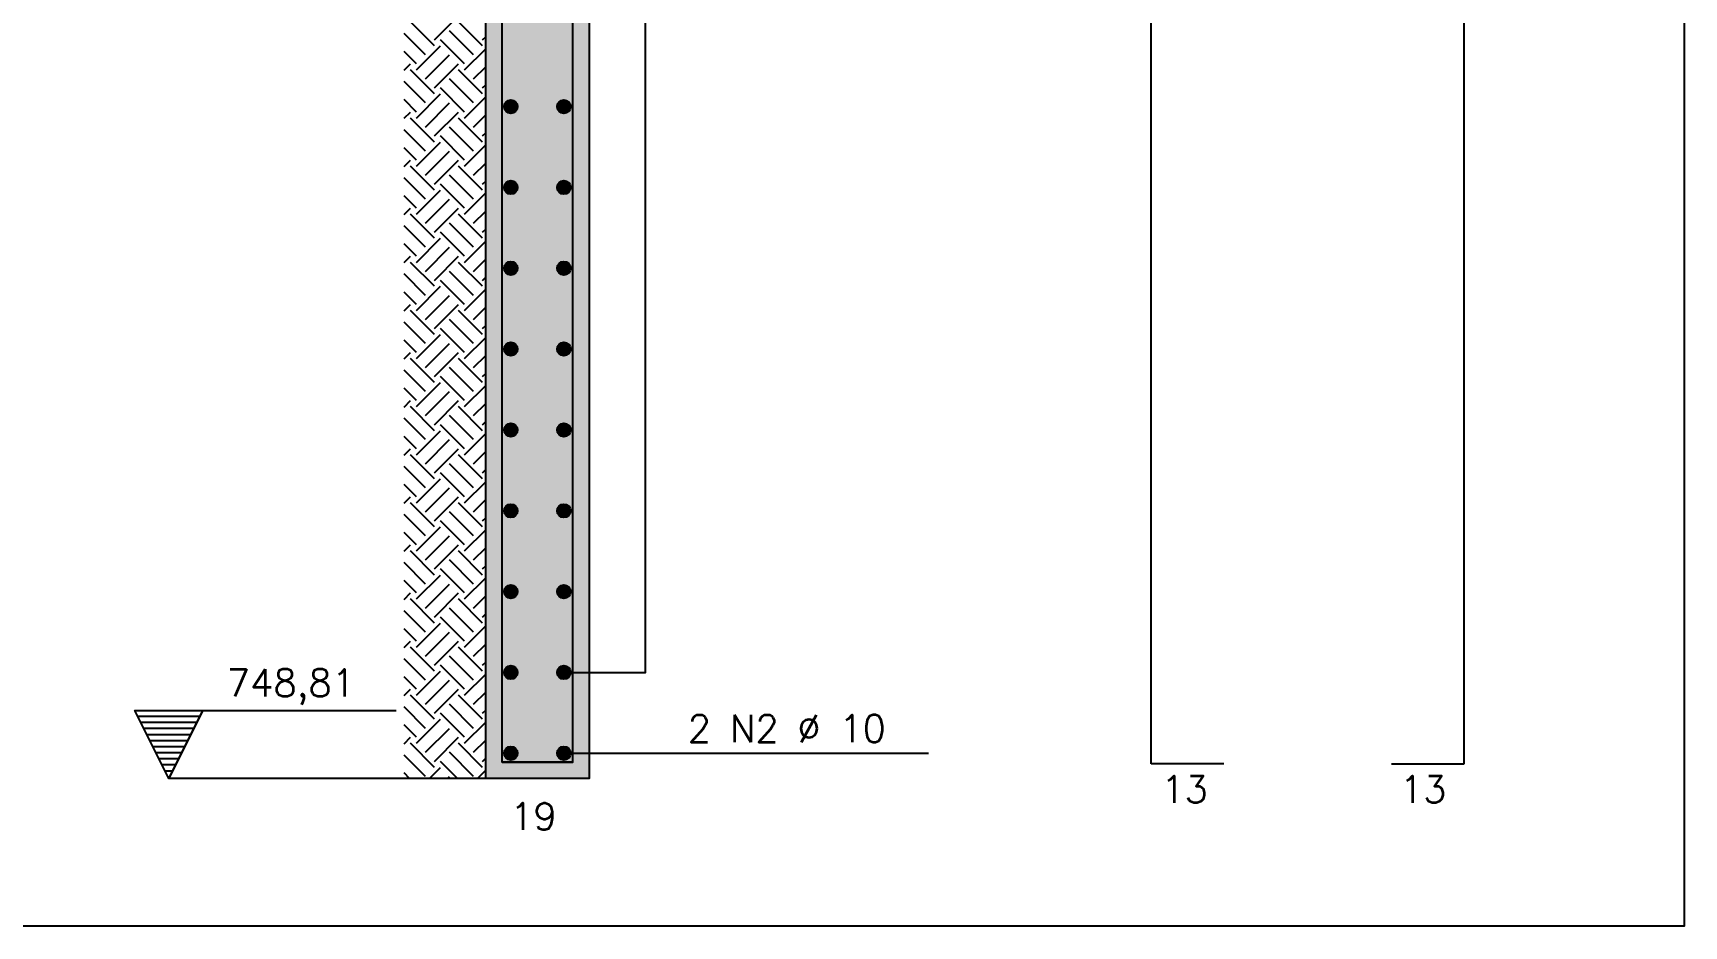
# Model space of a CAD drawing. Extents: x -1.9 to 86, y -1.2 to 61.3.
# Drawn here: x 17.12 to 29.26, y 31.25 to 37.82 of the extents above; entities that cross this region are included whole.
import ezdxf

# ---------------------------------------------------------------- set-up
doc = ezdxf.new("R2010")
doc.units = 0
doc.header["$MEASUREMENT"] = 0
doc.linetypes.add('ESTILO_TQS_0001', pattern=[0.45, 0.3, -0.15])
for name, color, linetype in [('PENA_01', 1, 'CONTINUOUS'), ('PENA_03', 3, 'CONTINUOUS'), ('PENA_04', 4, 'CONTINUOUS'), ('PENA_05', 5, 'CONTINUOUS'), ('PENA_10', 253, 'CONTINUOUS')]:
    doc.layers.add(name, color=color, linetype=linetype)
doc.styles.get("Standard").update_dxf_attribs({"font": 'ROMANS.SHX'})

msp = doc.modelspace()

# ---------------------------------------------------------------- linework, layer by layer
at = {"layer": 'PENA_01', "linetype": 'ESTILO_TQS_0001'}
for p, q in [((20.075, 37.721), (19.898, 37.898)), ((20.075, 37.766), (20.251, 37.942)), ((20.428, 37.721), (20.251, 37.898)), ((20.008, 37.655), (19.851, 37.812)), ((19.851, 37.807), (19.851, 37.807)), ((20.296, 37.589), (20.119, 37.766)), ((20.362, 37.655), (20.185, 37.832)), ((20.428, 37.766), (20.451, 37.789)), ((20.451, 37.787), (20.451, 37.787)), ((19.942, 37.589), (19.851, 37.68)), ((19.851, 37.675), (19.851, 37.675)), ((19.942, 37.545), (20.119, 37.721)), ((20.008, 37.478), (20.185, 37.655)), ((20.296, 37.545), (20.451, 37.7)), ((20.451, 37.699), (20.451, 37.699)), ((19.851, 37.542), (19.898, 37.589)), ((20.075, 37.368), (19.898, 37.545)), ((20.075, 37.412), (20.251, 37.589)), ((20.428, 37.368), (20.251, 37.545)), ((20.362, 37.478), (20.451, 37.568)), ((20.451, 37.566), (20.451, 37.566)), ((20.008, 37.302), (19.851, 37.459)), ((19.851, 37.454), (19.851, 37.454)), ((20.296, 37.235), (20.119, 37.412)), ((20.362, 37.302), (20.185, 37.478)), ((20.428, 37.412), (20.451, 37.435)), ((20.451, 37.433), (20.451, 37.433)), ((19.942, 37.235), (19.851, 37.326)), ((19.851, 37.321), (19.851, 37.321)), ((19.942, 37.191), (20.119, 37.368)), ((20.008, 37.125), (20.185, 37.302)), ((20.296, 37.191), (20.451, 37.347)), ((20.451, 37.345), (20.451, 37.345)), ((19.851, 37.189), (19.898, 37.235)), ((20.075, 37.014), (19.898, 37.191)), ((20.075, 37.059), (20.251, 37.235)), ((20.428, 37.014), (20.251, 37.191)), ((20.362, 37.125), (20.451, 37.214)), ((20.451, 37.212), (20.451, 37.212)), ((20.008, 36.948), (19.851, 37.105)), ((19.851, 37.1), (19.851, 37.1)), ((19.942, 36.838), (20.119, 37.014)), ((20.296, 36.882), (20.119, 37.059)), ((20.362, 36.948), (20.185, 37.125)), ((20.428, 37.059), (20.451, 37.081)), ((20.451, 37.08), (20.451, 37.08)), ((19.942, 36.882), (19.851, 36.973)), ((19.851, 36.968), (19.851, 36.968)), ((20.008, 36.771), (20.185, 36.948)), ((20.296, 36.838), (20.451, 36.993)), ((20.451, 36.991), (20.451, 36.991)), ((19.851, 36.835), (19.898, 36.882)), ((20.075, 36.661), (19.898, 36.838)), ((20.075, 36.705), (20.251, 36.882)), ((20.362, 36.595), (20.185, 36.771)), ((20.428, 36.661), (20.251, 36.838)), ((20.362, 36.771), (20.451, 36.86)), ((20.451, 36.859), (20.451, 36.859)), ((20.008, 36.595), (19.851, 36.752)), ((19.851, 36.747), (19.851, 36.747)), ((19.942, 36.484), (20.119, 36.661)), ((20.296, 36.528), (20.119, 36.705)), ((20.428, 36.705), (20.451, 36.728)), ((20.451, 36.726), (20.451, 36.726)), ((19.942, 36.528), (19.851, 36.619)), ((19.851, 36.614), (19.851, 36.614)), ((19.851, 36.481), (19.898, 36.528)), ((20.008, 36.418), (20.185, 36.595)), ((20.075, 36.351), (20.251, 36.528)), ((20.296, 36.484), (20.451, 36.64)), ((20.451, 36.638), (20.451, 36.638)), ((20.075, 36.307), (19.898, 36.484)), ((20.362, 36.241), (20.185, 36.418)), ((20.428, 36.307), (20.251, 36.484)), ((20.362, 36.418), (20.451, 36.507)), ((20.451, 36.505), (20.451, 36.505)), ((20.008, 36.241), (19.851, 36.398)), ((19.851, 36.393), (19.851, 36.393)), ((19.942, 36.13), (20.119, 36.307)), ((20.296, 36.175), (20.119, 36.351)), ((20.296, 36.13), (20.451, 36.286)), ((20.428, 36.351), (20.451, 36.374)), ((20.451, 36.373), (20.451, 36.373)), ((20.451, 36.284), (20.451, 36.284)), ((19.942, 36.175), (19.851, 36.266)), ((19.851, 36.26), (19.851, 36.26)), ((19.851, 36.128), (19.898, 36.175)), ((20.008, 36.064), (20.185, 36.241)), ((20.075, 35.998), (20.251, 36.175)), ((20.008, 35.887), (19.851, 36.045)), ((20.075, 35.954), (19.898, 36.13)), ((20.362, 35.887), (20.185, 36.064)), ((20.428, 35.954), (20.251, 36.13)), ((20.362, 36.064), (20.451, 36.153)), ((20.451, 36.152), (20.451, 36.152)), ((19.851, 36.04), (19.851, 36.04)), ((19.942, 35.777), (20.119, 35.954)), ((20.296, 35.821), (20.119, 35.998)), ((20.296, 35.777), (20.451, 35.932)), ((20.428, 35.998), (20.451, 36.021)), ((20.451, 36.019), (20.451, 36.019)), ((20.451, 35.931), (20.451, 35.931)), ((19.942, 35.821), (19.851, 35.912)), ((19.851, 35.907), (19.851, 35.907)), ((19.851, 35.774), (19.898, 35.821)), ((20.008, 35.711), (20.185, 35.887)), ((20.075, 35.644), (20.251, 35.821)), ((20.362, 35.711), (20.451, 35.8)), ((20.451, 35.798), (20.451, 35.798)), ((20.008, 35.534), (19.851, 35.691)), ((19.851, 35.686), (19.851, 35.686)), ((20.075, 35.6), (19.898, 35.777)), ((20.362, 35.534), (20.185, 35.711)), ((20.428, 35.6), (20.251, 35.777)), ((19.942, 35.468), (19.851, 35.558)), ((19.942, 35.423), (20.119, 35.6)), ((20.296, 35.468), (20.119, 35.644)), ((20.296, 35.423), (20.451, 35.579)), ((20.428, 35.644), (20.451, 35.667)), ((20.451, 35.666), (20.451, 35.666)), ((20.451, 35.577), (20.451, 35.577)), ((19.851, 35.553), (19.851, 35.553)), ((19.851, 35.421), (19.898, 35.468)), ((20.008, 35.357), (20.185, 35.534)), ((20.075, 35.291), (20.251, 35.468)), ((20.362, 35.357), (20.451, 35.446)), ((20.451, 35.445), (20.451, 35.445)), ((20.008, 35.18), (19.851, 35.338)), ((19.851, 35.332), (19.851, 35.332)), ((20.075, 35.247), (19.898, 35.423)), ((20.362, 35.18), (20.185, 35.357)), ((20.428, 35.247), (20.251, 35.423)), ((20.428, 35.291), (20.451, 35.314)), ((19.942, 35.114), (19.851, 35.205)), ((19.851, 35.2), (19.851, 35.2)), ((19.942, 35.07), (20.119, 35.247)), ((20.296, 35.114), (20.119, 35.291)), ((20.296, 35.07), (20.451, 35.225)), ((20.451, 35.312), (20.451, 35.312)), ((20.451, 35.224), (20.451, 35.224)), ((19.851, 35.067), (19.898, 35.114)), ((20.075, 34.893), (19.898, 35.07)), ((20.008, 35.004), (20.185, 35.18)), ((20.075, 34.937), (20.251, 35.114)), ((20.428, 34.893), (20.251, 35.07)), ((20.362, 35.004), (20.451, 35.093)), ((20.451, 35.091), (20.451, 35.091)), ((20.008, 34.827), (19.851, 34.984)), ((19.851, 34.979), (19.851, 34.979)), ((20.362, 34.827), (20.185, 35.004)), ((20.428, 34.937), (20.451, 34.96)), ((20.451, 34.958), (20.451, 34.958)), ((19.942, 34.76), (19.851, 34.851)), ((19.851, 34.846), (19.851, 34.846)), ((19.942, 34.716), (20.119, 34.893)), ((20.296, 34.76), (20.119, 34.937)), ((20.296, 34.716), (20.451, 34.872)), ((20.451, 34.87), (20.451, 34.87)), ((19.851, 34.714), (19.898, 34.76)), ((20.075, 34.539), (19.898, 34.716)), ((20.008, 34.65), (20.185, 34.827)), ((20.075, 34.584), (20.251, 34.76)), ((20.428, 34.539), (20.251, 34.716)), ((20.362, 34.65), (20.451, 34.739)), ((20.451, 34.738), (20.451, 34.738)), ((20.008, 34.473), (19.851, 34.63)), ((19.851, 34.625), (19.851, 34.625)), ((20.362, 34.473), (20.185, 34.65)), ((20.428, 34.584), (20.451, 34.607)), ((20.451, 34.605), (20.451, 34.605)), ((19.942, 34.407), (19.851, 34.498)), ((19.851, 34.493), (19.851, 34.493)), ((19.942, 34.363), (20.119, 34.539)), ((20.008, 34.296), (20.185, 34.473)), ((20.296, 34.407), (20.119, 34.584)), ((20.296, 34.363), (20.451, 34.518)), ((20.451, 34.517), (20.451, 34.517)), ((19.851, 34.36), (19.898, 34.407)), ((20.075, 34.186), (19.898, 34.363)), ((20.075, 34.23), (20.251, 34.407)), ((20.428, 34.186), (20.251, 34.363)), ((20.362, 34.296), (20.451, 34.386)), ((20.451, 34.384), (20.451, 34.384)), ((20.008, 34.12), (19.851, 34.277)), ((19.851, 34.272), (19.851, 34.272)), ((20.296, 34.053), (20.119, 34.23)), ((20.362, 34.12), (20.185, 34.296)), ((20.428, 34.23), (20.451, 34.253)), ((20.451, 34.251), (20.451, 34.251)), ((19.942, 34.053), (19.851, 34.144)), ((19.851, 34.139), (19.851, 34.139)), ((19.942, 34.009), (20.119, 34.186)), ((20.008, 33.943), (20.185, 34.12)), ((20.296, 34.009), (20.451, 34.165)), ((20.451, 34.163), (20.451, 34.163)), ((19.851, 34.007), (19.898, 34.053)), ((20.075, 33.832), (19.898, 34.009)), ((20.075, 33.877), (20.251, 34.053)), ((20.428, 33.832), (20.251, 34.009)), ((20.362, 33.943), (20.451, 34.032)), ((20.451, 34.03), (20.451, 34.03)), ((20.008, 33.766), (19.851, 33.923)), ((19.851, 33.918), (19.851, 33.918)), ((20.296, 33.7), (20.119, 33.877)), ((20.362, 33.766), (20.185, 33.943)), ((20.428, 33.877), (20.451, 33.899)), ((20.451, 33.898), (20.451, 33.898)), ((19.942, 33.7), (19.851, 33.791)), ((19.851, 33.786), (19.851, 33.786)), ((19.942, 33.656), (20.119, 33.832)), ((20.008, 33.589), (20.185, 33.766)), ((20.296, 33.656), (20.451, 33.811)), ((20.451, 33.809), (20.451, 33.809)), ((19.851, 33.653), (19.898, 33.7)), ((20.075, 33.479), (19.898, 33.656)), ((20.075, 33.523), (20.251, 33.7)), ((20.428, 33.479), (20.251, 33.656)), ((20.362, 33.589), (20.451, 33.679)), ((20.451, 33.677), (20.451, 33.677)), ((20.008, 33.413), (19.851, 33.57)), ((19.851, 33.565), (19.851, 33.565)), ((20.296, 33.346), (20.119, 33.523)), ((20.362, 33.413), (20.185, 33.589)), ((20.428, 33.523), (20.451, 33.546)), ((20.451, 33.544), (20.451, 33.544)), ((19.942, 33.346), (19.851, 33.437)), ((19.851, 33.432), (19.851, 33.432)), ((19.942, 33.302), (20.119, 33.479)), ((20.008, 33.236), (20.185, 33.413)), ((20.296, 33.302), (20.451, 33.458)), ((20.451, 33.456), (20.451, 33.456)), ((19.851, 33.299), (19.898, 33.346)), ((20.075, 33.125), (19.898, 33.302)), ((20.075, 33.169), (20.251, 33.346)), ((20.428, 33.125), (20.251, 33.302)), ((20.362, 33.236), (20.451, 33.325)), ((20.451, 33.323), (20.451, 33.323)), ((20.008, 33.059), (19.851, 33.216)), ((19.851, 33.211), (19.851, 33.211)), ((20.296, 32.993), (20.119, 33.169)), ((20.362, 33.059), (20.185, 33.236)), ((20.428, 33.169), (20.451, 33.192)), ((20.451, 33.191), (20.451, 33.191)), ((19.942, 32.993), (19.851, 33.084)), ((19.851, 33.079), (19.851, 33.079)), ((19.942, 32.948), (20.119, 33.125)), ((20.008, 32.882), (20.185, 33.059)), ((20.296, 32.948), (20.451, 33.104)), ((20.451, 33.102), (20.451, 33.102)), ((19.851, 32.946), (19.898, 32.993)), ((20.075, 32.772), (19.898, 32.948)), ((20.075, 32.816), (20.251, 32.993)), ((20.428, 32.772), (20.251, 32.948)), ((20.362, 32.882), (20.451, 32.971)), ((20.451, 32.97), (20.451, 32.97)), ((20.008, 32.705), (19.851, 32.863)), ((19.851, 32.858), (19.851, 32.858)), ((19.942, 32.595), (20.119, 32.772)), ((20.296, 32.639), (20.119, 32.816)), ((20.362, 32.705), (20.185, 32.882)), ((20.428, 32.816), (20.451, 32.839)), ((20.451, 32.837), (20.451, 32.837)), ((19.942, 32.639), (19.851, 32.73)), ((19.851, 32.725), (19.851, 32.725)), ((20.008, 32.529), (20.185, 32.705)), ((20.296, 32.595), (20.451, 32.75)), ((20.451, 32.749), (20.451, 32.749)), ((19.851, 32.592), (19.898, 32.639)), ((20.075, 32.418), (19.898, 32.595)), ((20.075, 32.462), (20.251, 32.639)), ((20.362, 32.352), (20.185, 32.529)), ((20.428, 32.418), (20.251, 32.595)), ((20.362, 32.529), (20.451, 32.618)), ((20.451, 32.616), (20.451, 32.616)), ((20.008, 32.352), (19.851, 32.509)), ((19.851, 32.504), (19.851, 32.504)), ((20.037, 32.337), (20.119, 32.418)), ((20.244, 32.337), (20.119, 32.462)), ((20.428, 32.462), (20.451, 32.485)), ((20.451, 32.484), (20.451, 32.484)), ((19.891, 32.337), (19.851, 32.377)), ((19.851, 32.371), (19.851, 32.371)), ((19.949, 32.337), (19.949, 32.337)), ((20.023, 32.337), (20.023, 32.337)), ((20.156, 32.337), (20.156, 32.337)), ((20.17, 32.337), (20.185, 32.352)), ((20.303, 32.337), (20.303, 32.337)), ((20.377, 32.337), (20.377, 32.337)), ((20.391, 32.337), (20.451, 32.397)), ((20.451, 32.395), (20.451, 32.395))]:
    msp.add_line(p, q, dxfattribs=at)
at = {"layer": 'PENA_03', "linetype": 'Continuous'}
for p, q in [((17.872, 32.837), (19.792, 32.837)), ((18.122, 32.337), (17.872, 32.837)), ((18.349, 32.792), (17.894, 32.792)), ((18.122, 32.337), (18.372, 32.837)), ((18.327, 32.748), (17.916, 32.748)), ((18.305, 32.703), (17.939, 32.703)), ((18.282, 32.658), (17.961, 32.658)), ((18.26, 32.614), (17.983, 32.614)), ((18.238, 32.569), (18.005, 32.569)), ((18.216, 32.525), (18.028, 32.525)), ((18.193, 32.48), (18.05, 32.48)), ((18.171, 32.436), (18.072, 32.436)), ((18.149, 32.391), (18.095, 32.391)), ((20.451, 32.337), (18.122, 32.337))]:
    msp.add_line(p, q, dxfattribs=at)
for points in [[(3.288, 57.984), (29.259, 57.984), (29.259, 31.252), (3.288, 31.252), (3.288, 57.984)], [(21.211, 54.097), (21.211, 32.337), (20.451, 32.337), (20.451, 54.097)], [(21.026, 33.116), (21.626, 33.116), (21.626, 45.593), (21.026, 45.593)], [(18.372, 32.837), (18.122, 32.337), (17.872, 32.837), (18.372, 32.837)], [(21.026, 32.522), (23.705, 32.522)]]:
    msp.add_lwpolyline(points, dxfattribs=at)
for centre in [(20.636, 37.275), (21.026, 37.275), (20.636, 36.681), (21.026, 36.681), (20.636, 36.087), (21.026, 36.087), (20.636, 35.493), (21.026, 35.493), (20.636, 34.898), (21.026, 34.898), (20.636, 34.304), (21.026, 34.304), (20.636, 33.71), (21.026, 33.71), (20.636, 33.116), (21.026, 33.116), (20.636, 32.522), (21.026, 32.522)]:
    msp.add_circle(centre, 0.05, dxfattribs=at)
for points in [[(20.686, 37.275), (20.611, 37.318), (20.589, 37.292)], [(20.686, 37.275), (20.589, 37.292), (20.589, 37.258)], [(20.686, 37.275), (20.589, 37.258), (20.611, 37.232)], [(20.686, 37.275), (20.645, 37.324), (20.611, 37.318)], [(20.686, 37.275), (20.611, 37.232), (20.645, 37.226)], [(20.686, 37.275), (20.674, 37.307), (20.645, 37.324)], [(20.686, 37.275), (20.645, 37.226), (20.674, 37.243)], [(20.686, 37.275), (20.674, 37.243), (20.686, 37.275)], [(21.076, 37.275), (21.001, 37.318), (20.979, 37.292)], [(21.076, 37.275), (20.979, 37.292), (20.979, 37.258)], [(21.076, 37.275), (20.979, 37.258), (21.001, 37.232)], [(21.076, 37.275), (21.035, 37.324), (21.001, 37.318)], [(21.076, 37.275), (21.001, 37.232), (21.035, 37.226)], [(21.076, 37.275), (21.064, 37.307), (21.035, 37.324)], [(21.076, 37.275), (21.035, 37.226), (21.064, 37.243)], [(21.076, 37.275), (21.064, 37.243), (21.076, 37.275)], [(20.686, 36.681), (20.611, 36.724), (20.589, 36.698)], [(20.686, 36.681), (20.589, 36.698), (20.589, 36.664)], [(20.686, 36.681), (20.589, 36.664), (20.611, 36.638)], [(20.686, 36.681), (20.645, 36.73), (20.611, 36.724)], [(20.686, 36.681), (20.611, 36.638), (20.645, 36.632)], [(20.686, 36.681), (20.674, 36.713), (20.645, 36.73)], [(20.686, 36.681), (20.645, 36.632), (20.674, 36.649)], [(20.686, 36.681), (20.674, 36.649), (20.686, 36.681)], [(21.076, 36.681), (21.001, 36.724), (20.979, 36.698)], [(21.076, 36.681), (20.979, 36.698), (20.979, 36.664)], [(21.076, 36.681), (20.979, 36.664), (21.001, 36.638)], [(21.076, 36.681), (21.035, 36.73), (21.001, 36.724)], [(21.076, 36.681), (21.001, 36.638), (21.035, 36.632)], [(21.076, 36.681), (21.064, 36.713), (21.035, 36.73)], [(21.076, 36.681), (21.035, 36.632), (21.064, 36.649)], [(21.076, 36.681), (21.064, 36.649), (21.076, 36.681)], [(20.686, 36.087), (20.611, 36.13), (20.589, 36.104)], [(20.686, 36.087), (20.589, 36.104), (20.589, 36.07)], [(20.686, 36.087), (20.589, 36.07), (20.611, 36.044)], [(20.686, 36.087), (20.645, 36.136), (20.611, 36.13)], [(20.686, 36.087), (20.611, 36.044), (20.645, 36.038)], [(20.686, 36.087), (20.674, 36.119), (20.645, 36.136)], [(20.686, 36.087), (20.645, 36.038), (20.674, 36.055)], [(20.686, 36.087), (20.674, 36.055), (20.686, 36.087)], [(21.076, 36.087), (21.001, 36.13), (20.979, 36.104)], [(21.076, 36.087), (20.979, 36.104), (20.979, 36.07)], [(21.076, 36.087), (20.979, 36.07), (21.001, 36.044)], [(21.076, 36.087), (21.035, 36.136), (21.001, 36.13)], [(21.076, 36.087), (21.001, 36.044), (21.035, 36.038)], [(21.076, 36.087), (21.064, 36.119), (21.035, 36.136)], [(21.076, 36.087), (21.035, 36.038), (21.064, 36.055)], [(21.076, 36.087), (21.064, 36.055), (21.076, 36.087)], [(20.686, 35.493), (20.611, 35.536), (20.589, 35.51)], [(20.686, 35.493), (20.589, 35.51), (20.589, 35.476)], [(20.686, 35.493), (20.589, 35.476), (20.611, 35.449)], [(20.686, 35.493), (20.645, 35.542), (20.611, 35.536)], [(20.686, 35.493), (20.611, 35.449), (20.645, 35.443)], [(20.686, 35.493), (20.674, 35.525), (20.645, 35.542)], [(20.686, 35.493), (20.645, 35.443), (20.674, 35.461)], [(20.686, 35.493), (20.674, 35.461), (20.686, 35.493)], [(21.076, 35.493), (21.001, 35.536), (20.979, 35.51)], [(21.076, 35.493), (20.979, 35.51), (20.979, 35.476)], [(21.076, 35.493), (20.979, 35.476), (21.001, 35.449)], [(21.076, 35.493), (21.035, 35.542), (21.001, 35.536)], [(21.076, 35.493), (21.001, 35.449), (21.035, 35.443)], [(21.076, 35.493), (21.064, 35.525), (21.035, 35.542)], [(21.076, 35.493), (21.035, 35.443), (21.064, 35.461)], [(21.076, 35.493), (21.064, 35.461), (21.076, 35.493)], [(20.686, 34.898), (20.611, 34.942), (20.589, 34.916)], [(20.686, 34.898), (20.589, 34.916), (20.589, 34.881)], [(20.686, 34.898), (20.589, 34.881), (20.611, 34.855)], [(20.686, 34.898), (20.645, 34.948), (20.611, 34.942)], [(20.686, 34.898), (20.611, 34.855), (20.645, 34.849)], [(20.686, 34.898), (20.674, 34.931), (20.645, 34.948)], [(20.686, 34.898), (20.645, 34.849), (20.674, 34.866)], [(20.686, 34.898), (20.674, 34.866), (20.686, 34.898)], [(21.076, 34.898), (21.001, 34.942), (20.979, 34.916)], [(21.076, 34.898), (20.979, 34.916), (20.979, 34.881)], [(21.076, 34.898), (20.979, 34.881), (21.001, 34.855)], [(21.076, 34.898), (21.035, 34.948), (21.001, 34.942)], [(21.076, 34.898), (21.001, 34.855), (21.035, 34.849)], [(21.076, 34.898), (21.064, 34.931), (21.035, 34.948)], [(21.076, 34.898), (21.035, 34.849), (21.064, 34.866)], [(21.076, 34.898), (21.064, 34.866), (21.076, 34.898)], [(20.686, 34.304), (20.611, 34.348), (20.589, 34.321)], [(20.686, 34.304), (20.645, 34.354), (20.611, 34.348)], [(20.686, 34.304), (20.674, 34.336), (20.645, 34.354)], [(21.076, 34.304), (21.001, 34.348), (20.979, 34.321)], [(21.076, 34.304), (21.035, 34.354), (21.001, 34.348)], [(21.076, 34.304), (21.064, 34.336), (21.035, 34.354)], [(20.686, 34.304), (20.589, 34.321), (20.589, 34.287)], [(20.686, 34.304), (20.589, 34.287), (20.611, 34.261)], [(20.686, 34.304), (20.611, 34.261), (20.645, 34.255)], [(20.686, 34.304), (20.645, 34.255), (20.674, 34.272)], [(20.686, 34.304), (20.674, 34.272), (20.686, 34.304)], [(21.076, 34.304), (20.979, 34.321), (20.979, 34.287)], [(21.076, 34.304), (20.979, 34.287), (21.001, 34.261)], [(21.076, 34.304), (21.001, 34.261), (21.035, 34.255)], [(21.076, 34.304), (21.035, 34.255), (21.064, 34.272)], [(21.076, 34.304), (21.064, 34.272), (21.076, 34.304)], [(20.686, 33.71), (20.611, 33.753), (20.589, 33.727)], [(20.686, 33.71), (20.645, 33.759), (20.611, 33.753)], [(20.686, 33.71), (20.674, 33.742), (20.645, 33.759)], [(21.076, 33.71), (21.001, 33.753), (20.979, 33.727)], [(21.076, 33.71), (21.035, 33.759), (21.001, 33.753)], [(21.076, 33.71), (21.064, 33.742), (21.035, 33.759)], [(20.686, 33.71), (20.589, 33.727), (20.589, 33.693)], [(20.686, 33.71), (20.589, 33.693), (20.611, 33.667)], [(20.686, 33.71), (20.611, 33.667), (20.645, 33.661)], [(20.686, 33.71), (20.645, 33.661), (20.674, 33.678)], [(20.686, 33.71), (20.674, 33.678), (20.686, 33.71)], [(21.076, 33.71), (20.979, 33.727), (20.979, 33.693)], [(21.076, 33.71), (20.979, 33.693), (21.001, 33.667)], [(21.076, 33.71), (21.001, 33.667), (21.035, 33.661)], [(21.076, 33.71), (21.035, 33.661), (21.064, 33.678)], [(21.076, 33.71), (21.064, 33.678), (21.076, 33.71)], [(20.686, 33.116), (20.611, 33.159), (20.589, 33.133)], [(20.686, 33.116), (20.589, 33.133), (20.589, 33.099)], [(20.686, 33.116), (20.645, 33.165), (20.611, 33.159)], [(20.686, 33.116), (20.674, 33.148), (20.645, 33.165)], [(21.076, 33.116), (21.001, 33.159), (20.979, 33.133)], [(21.076, 33.116), (20.979, 33.133), (20.979, 33.099)], [(21.076, 33.116), (21.035, 33.165), (21.001, 33.159)], [(21.076, 33.116), (21.064, 33.148), (21.035, 33.165)], [(20.686, 33.116), (20.589, 33.099), (20.611, 33.073)], [(20.686, 33.116), (20.611, 33.073), (20.645, 33.067)], [(20.686, 33.116), (20.645, 33.067), (20.674, 33.084)], [(20.686, 33.116), (20.674, 33.084), (20.686, 33.116)], [(21.076, 33.116), (20.979, 33.099), (21.001, 33.073)], [(21.076, 33.116), (21.001, 33.073), (21.035, 33.067)], [(21.076, 33.116), (21.035, 33.067), (21.064, 33.084)], [(21.076, 33.116), (21.064, 33.084), (21.076, 33.116)], [(20.686, 32.522), (20.611, 32.565), (20.589, 32.539)], [(20.686, 32.522), (20.589, 32.539), (20.589, 32.505)], [(20.686, 32.522), (20.589, 32.505), (20.611, 32.479)], [(20.686, 32.522), (20.645, 32.571), (20.611, 32.565)], [(20.686, 32.522), (20.611, 32.479), (20.645, 32.473)], [(20.686, 32.522), (20.674, 32.554), (20.645, 32.571)], [(20.686, 32.522), (20.645, 32.473), (20.674, 32.49)], [(20.686, 32.522), (20.674, 32.49), (20.686, 32.522)], [(21.076, 32.522), (21.001, 32.565), (20.979, 32.539)], [(21.076, 32.522), (20.979, 32.539), (20.979, 32.505)], [(21.076, 32.522), (20.979, 32.505), (21.001, 32.479)], [(21.076, 32.522), (21.035, 32.571), (21.001, 32.565)], [(21.076, 32.522), (21.001, 32.479), (21.035, 32.473)], [(21.076, 32.522), (21.064, 32.554), (21.035, 32.571)], [(21.076, 32.522), (21.035, 32.473), (21.064, 32.49)], [(21.076, 32.522), (21.064, 32.49), (21.076, 32.522)]]:
    msp.add_solid(points, dxfattribs=at)
at = {"layer": 'PENA_04', "linetype": 'Continuous'}
for points in [[(20.571, 32.457), (21.091, 32.457), (21.091, 47.697)], [(21.091, 32.457), (20.571, 32.457), (20.571, 47.697)]]:
    msp.add_lwpolyline(points, dxfattribs=at)
at = {"layer": 'PENA_05', "linetype": 'Continuous'}
for p, q in [((25.343, 32.444), (25.343, 47.697)), ((27.642, 32.444), (27.642, 47.697)), ((25.876, 32.444), (25.343, 32.444)), ((27.109, 32.444), (27.642, 32.444))]:
    msp.add_line(p, q, dxfattribs=at)
at = {"layer": 'PENA_10', "linetype": 'Continuous'}
for points in [[(20.451, 54.097), (21.211, 54.097), (21.211, 32.337)], [(20.451, 54.097), (21.211, 32.337), (20.451, 32.337)], [(20.451, 54.097), (20.451, 32.337), (20.451, 54.097)]]:
    msp.add_solid(points, dxfattribs=at)

# ---------------------------------------------------------------- texts
at = {"layer": 'PENA_03', "linetype": 'Continuous'}
for s, p in [('2 N2 %%c 10', (21.936, 32.604)), ('13', (25.416, 32.157)), ('13', (27.169, 32.157)), ('19', (20.63, 31.958))]:
    msp.add_text(s, height=0.2, dxfattribs=at).set_placement(p)
at = {"layer": 'PENA_04', "linetype": 'Continuous'}
msp.add_text('748,81', height=0.2, dxfattribs=at).set_placement((18.548, 32.94))

doc.saveas('drawing.dxf')
